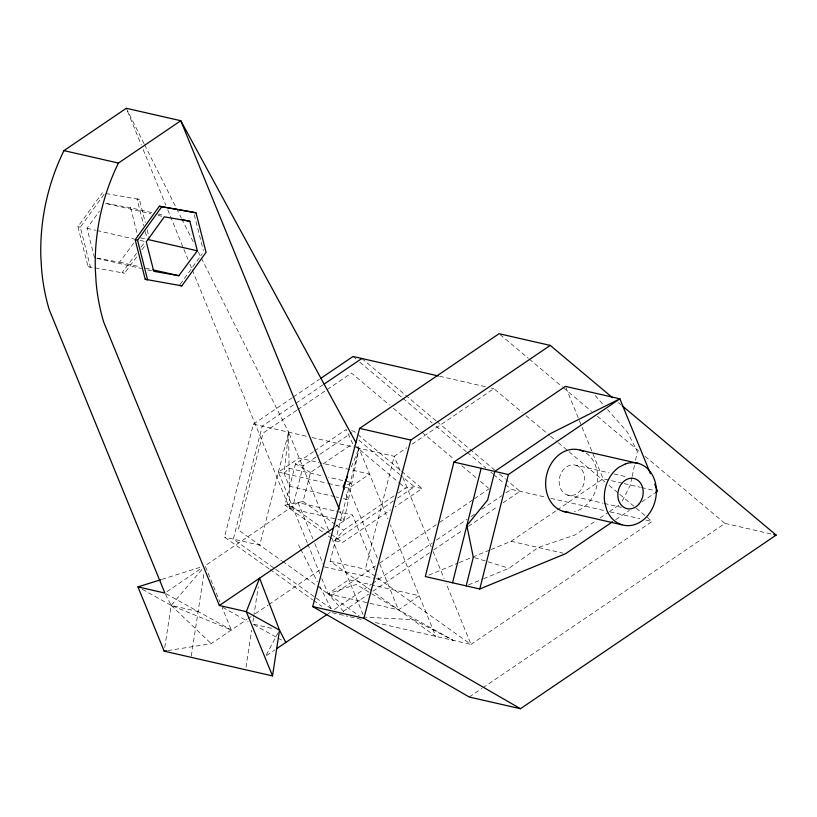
<?xml version="1.0" encoding="UTF-8"?>
<svg xmlns="http://www.w3.org/2000/svg" width="817" height="817" viewBox="0 0 817 817"><rect width="100%" height="100%" fill="white"/><g stroke="black" fill="none" stroke-linecap="round" stroke-linejoin="round"><path stroke-width="0.61" stroke-dasharray="4.08 3.06" d="M334.868 496.654L289.31 486.248L284.061 473.39L288.605 432.173L201.176 257.682M164.748 647.452L171.182 605.387L202.616 568.652M191.301 656.082L204.158 571.941M245.968 667.285L251.636 630.162M252.964 621.502L253.525 617.795M253.719 616.559L258.254 586.851M192.301 269.967L289.596 508.378L344.069 520.817L359.031 448.257L357.203 444.908M631.909 477.577L630.346 485.002L621.502 502.639M632.164 476.342L634.503 465.2M635.534 460.247L637.352 451.587L627.466 432.203L607.562 409.572M269.048 568.795L224.501 537.126L253.403 424.125L292.2 397.777M328.557 530.049L288.605 432.173L259.714 545.164L224.501 537.126M330.15 533.613L292.7 506.979L303.27 465.629L319.09 454.895M313.452 451.689L295.519 463.862L284.949 505.212L303.066 501.515L310.501 472.451L322.102 464.567M371.551 590.701L330.139 561.248L359.031 448.257L387.891 518.969M619.837 494.428L652.068 521.481L471.011 644.419L365.352 569.296L394.243 456.305L406.825 447.757M351.341 466.987L359.031 448.257M266.271 655.03L278.934 631.214M104.055 194.354L80.311 227.228L90.462 267.22L88.062 266.669L77.921 226.677L102.401 192.781M94.496 257.764L87.021 228.28L99.286 211.286M180.179 284.296L202.197 253.821M96.998 258.203L119.548 262.175L133.631 243.241M136.562 253.26L122.121 272.664L124.521 273.205L138.196 254.822M141.116 247.132L144.915 242.026M141.995 249.716L145.028 245.631M393.917 495.939L343.436 530.213L334.878 540.711L324.472 533.317M284.061 473.39L289.075 468.274L323.593 476.158M483.552 578.732L509.032 568.254L538.291 547.513L574.923 535.002L595.838 520.786M293.252 397.062L319.467 379.262M323.032 384.838L262.206 426.137L233.305 539.138L274.747 568.591M296.683 410.267L262.972 433.153L238.237 529.876L281.64 560.728M297.735 409.552L326.177 390.23M327.239 389.515L351.463 373.063L389.566 405.058M307.325 542.958L278.403 472.093L299.155 458L318.916 462.524M314.504 450.974L346.142 429.487L352.719 443.774L323.164 463.842M320.152 454.17L351.79 432.693M166.944 591.651L202.003 567.846M374.972 569.97L352.556 515.057L298.082 502.608L205.098 565.752L219.885 601.976M412.074 444.193L493.877 388.647L522.196 412.422M344.294 487.146L348.818 488.178L369.57 474.095L320.152 462.8M334.684 527.2L352.556 515.057M398.114 493.09L405.477 488.086L414.342 486.758L422.093 488.525L394.907 506.989M393.426 500.954L334.878 540.711L342.629 542.488L390.73 509.828M397.613 498.115L414.342 486.758L400.698 475.3M167.894 650.577L211.215 643.663L247 619.368M248.041 618.663L251.176 616.539M255.353 613.7L267.894 605.183M268.936 604.478L321.173 569M343.661 611.576L328.046 593.745L348.798 579.662L371.041 584.737M331.242 595.991L375.473 565.956M379.68 563.097L438.658 523.054M439.709 522.339L473.411 499.453M474.463 498.738L489.199 488.729M266.699 655.428L274.747 649.964M328.158 613.69L330.231 612.29M334.357 609.482L371.224 584.369M372.276 583.655L432.275 542.917M436.482 540.057L467.007 519.326M471.215 516.467L474.381 514.322M481.744 509.318L501.74 495.745M505.958 492.886L511.217 489.312L545.94 497.236M343.181 611.402L368.447 594.245M429.497 552.792L372.654 591.385L435.798 636.382L390.301 524.882M433.704 549.933L463.178 529.916M468.447 526.342L497.921 506.326M503.18 502.751L520.02 491.323L506.346 479.845M370.05 603.344L398.471 609.839L419.223 595.746L372.276 585.023M491.088 549.504L511.054 541.293L556.04 510.748M557.092 510.043L603.12 478.782L622.922 483.307M600.025 517.947L608.399 512.269M609.441 511.554L620.951 503.742M615.732 519.643L629.335 510.4M641.886 501.883L654.448 493.356M469.264 697.024L481.897 688.455M482.949 687.74L724.955 523.401L772.494 534.267M347.552 484.767L351.943 482.633L328.526 477.281M428.843 575.107L458.204 563.025M459.379 562.545L489.914 549.984M468.488 584.931L482.387 579.212M321.775 578.395L328.046 593.745L356.192 584.482L398.471 609.839L453.404 640.395L413.341 619.674L365.424 617.182M161.94 579.345L201.503 566.886M106.026 193.547L139.421 199.419L145.273 222.5M151.584 212.573L130.597 207.773L105.066 203.28L150.747 213.717M88.062 266.669L124.521 273.205M139.421 199.419L137.021 198.868L143.802 225.594M157.752 213.983L163.931 215.392M158.151 215.412L161.858 216.26M140.544 237.829L145.487 238.952M87.021 228.28L95.66 230.251M96.896 230.537L133.937 238.993M140.105 240.402L145.048 241.536M77.921 226.677L80.311 227.228M119.548 262.175L139.299 266.679M145.477 268.099L151.645 269.508M96.968 258.325L141.412 268.487M147.581 269.896L152.524 271.019M439.577 376.239L486.472 386.952M491.405 388.085L493.877 388.647M576.138 465.302A15.492 12.531 -77.1 0 1 580.019 490.946A15.492 12.531 -77.1 0 1 559.339 484.287A15.492 12.531 -77.1 0 1 576.138 465.302L609.135 472.839M614.027 473.962L627.476 477.036M624.157 483.593L640.252 487.269M641.488 487.545L655.111 490.66M351.678 430.753L353.894 431.253L356.815 433.715M567.529 495.051L602.987 503.149M604.202 503.425L621.318 507.337M253.403 424.125L307.141 436.401M312.084 437.534L355.324 447.41M356.559 447.696L394.243 456.305L400.483 471.583M550.872 498.37L605.172 510.768M610.105 511.902L639.721 518.662M645.89 520.072L652.068 521.481M303.27 465.629L295.519 463.862L310.501 472.451M278.403 472.093L327.157 483.235M328.393 483.511L341.935 486.605M336.104 496.94L338.565 497.502M343.487 498.625L348.41 499.749L345.07 491.568M511.054 541.293L563.046 553.17M292.7 506.979L284.949 505.212L323.44 532.582M330.139 561.248L365.352 569.296M324.308 566.875L375.074 578.467M376.31 578.753L378.782 579.314L376.882 574.647M328.046 593.745L368.814 603.058M332.366 612.75L347.776 616.273M350.125 616.804L355.987 618.142M357.162 618.418L361.86 619.49M375.269 622.554L471.011 644.419L446.062 583.287M142.383 589.374L171.182 605.387L198.102 611.535M253.811 624.259L272.163 628.457M474.503 557.633L509.032 568.254M165.463 594.173L171.182 605.387L231.323 630.009L222.265 607.817M222.684 607.348L248.154 621.512M253.689 624.596L276.943 637.526M278.056 638.148L281.375 639.997M165.994 593.673L231.323 630.009M303.066 501.515L335.154 524.33M336.195 525.065L343.436 530.213M331.191 534.349L342.629 542.488M282.488 561.361L316.771 585.707M317.69 586.392L359.153 615.865M275.778 569.326L315.148 597.319M316.179 598.054L332.754 609.839M270.09 569.531L312.554 599.729M313.595 600.464L321.878 606.357M618.408 402.638L621.328 405.089M500.035 334.531L528.272 358.234M529.242 359.061L562.351 386.86M563.322 387.677L591.559 411.39M597.401 416.292L639.272 451.454M645.113 456.356L724.955 523.401M526.097 415.71L549.535 435.39M550.515 436.207L557.347 441.946M558.328 442.763L568.091 450.964M569.061 451.781L605.193 482.122M609.104 485.4L618.867 493.601M361.839 358.479L436.043 420.806M437.024 421.623L494.632 470M499.514 474.105L505.376 479.017M353.036 356.478L355.957 358.929M359.868 362.217L401.852 397.47M402.832 398.288L432.122 422.889M436.033 426.168L466.303 451.587M467.273 452.414L485.829 467.988M490.711 472.093L492.661 473.727M493.642 474.554L504.385 483.572M505.355 484.389L511.217 489.312M393.467 408.337L420.826 431.305M421.797 432.132L454.038 459.195M461.85 465.761L476.505 478.068M480.416 481.346L488.229 487.912M357.795 434.532L400.657 470.531M401.637 471.348L422.093 488.525M358.806 440.118L399.727 474.483M354.67 445.418L398.635 482.347M399.615 483.164L405.477 488.086M171.182 605.387L211.215 643.663M595.123 395.418L604.243 405.794M298.532 544.898L300.248 548.258M300.819 549.371L317.415 581.806M319.702 586.279L331.151 608.655M144.027 143.639L126.318 108.283L141.249 144.864M144.599 144.772L176.033 207.498M176.605 208.641L181.18 217.761M181.752 218.905L194.323 243.997M198.317 251.983L200.604 256.538M565.885 387.544L581.633 426.147M582.112 427.311L603.12 478.782M402.883 477.465L431.192 546.839M433.112 551.536L444.142 578.579M348.818 488.178L377.74 559.042M379.67 563.771L398.471 609.839M340.219 511.381L344.069 520.817M331.927 538.321L363.014 614.486M298.082 502.608L312.87 538.832M314.77 543.509L323.828 565.711M307.805 544.142L319.856 573.667M143.169 149.593L165.81 205.057M167.74 209.775L187.971 259.346M189.891 264.075L191.821 268.793M194.252 214.708L203.351 250.553M147.121 229.791L149.276 238.288M145.344 231.671L147.193 238.962M130.597 207.773L137.767 236.031M288.605 432.173L289.596 508.378M586.238 453.129A31.771 25.684 -77.1 0 1 596.91 485.533A31.771 25.684 -77.1 0 1 574.371 511.646"/><path stroke-width="1.23" d="M272.521 675.914L279.516 630.132L259.581 578.191L246.295 611.647L272.521 675.914L164.186 651.169L137.961 586.902L160.735 579.723M650.424 473.676L619.868 398.808L565.405 386.37L453.915 462.075L425.32 576.547L479.783 588.996L565.517 553.732L612.597 521.767M452.557 582.776L481.142 468.304M466.17 585.881L473.319 557.265L466.844 525.535L487.616 500.024L494.765 471.409L550.505 433.551L619.868 398.808L508.378 474.524L479.783 588.996M622.309 405.906L776.15 535.094L520.46 708.717L469.264 697.024L312.707 606.561L359.633 428.384L499.054 333.714L550.249 345.407L612.566 397.736M520.46 708.717L363.902 618.255L410.828 440.077L550.249 345.407M347.491 476.352L343.16 486.891L344.12 489.23M135.173 239.738L159.376 206.211L196.019 212.777L206.058 252.33L181.844 285.858L145.201 279.291L135.173 239.738L137.562 240.28L147.591 279.833L145.201 279.291M137.562 240.28L161.776 206.752L196.019 212.777M189.861 221.315L164.329 216.822L146.274 241.812L153.759 271.305L178.811 275.707L197.336 250.799L189.861 221.315L181.211 219.344M137.961 586.902L164.891 593.06L49.173 309.52A185.102 149.644 -77.1 0 1 41.687 270.539L40.85 257.038A185.102 149.644 -77.1 0 1 63.961 150.624L126.318 108.283L180.792 120.722L355.987 442.671M285.807 642.458L279.516 630.132L246.295 611.647L219.365 605.499L103.657 321.959A185.102 149.644 -77.1 0 1 96.161 282.988L95.323 269.477A185.102 149.644 -77.1 0 1 118.445 163.063L180.792 120.722L339.249 509.022M320.519 378.547L353.036 356.478L438.341 375.963M324.083 384.123L361.839 358.479M219.365 605.499L333.642 527.905M276.759 648.606L327.127 614.394M655.489 492.641L657.583 491.221L654.713 484.205M164.186 651.169L166.658 650.771M63.961 150.624L118.445 163.063M159.376 206.211L161.776 206.752M147.948 239.514L197.336 250.799M152.881 269.784L178.811 275.707M179.454 285.317L181.844 285.858M580.162 450.147L638.833 463.556M359.633 428.384L410.828 440.077M773.709 534.543L776.15 535.094M453.915 462.075L508.378 474.524M563.179 511.35L621.849 524.759M312.707 606.561L363.902 618.255M568.703 512.249A31.771 25.684 -77.1 0 1 546.716 474.626A31.771 25.684 -77.1 0 1 583.297 451.392M625.393 463.913L618.949 467.232A31.771 25.684 -77.1 0 0 604.794 502.986L606.949 510.513A31.771 25.684 -77.1 0 0 639.65 522.4A31.771 25.684 -77.1 0 0 655.367 482.724A31.771 25.684 -77.1 0 0 625.393 463.913M638.7 504.344A15.492 12.531 -77.1 0 0 634.809 478.711A15.492 12.531 -77.1 0 0 618.02 497.686A15.492 12.531 -77.1 0 0 638.7 504.344"/></g></svg>
